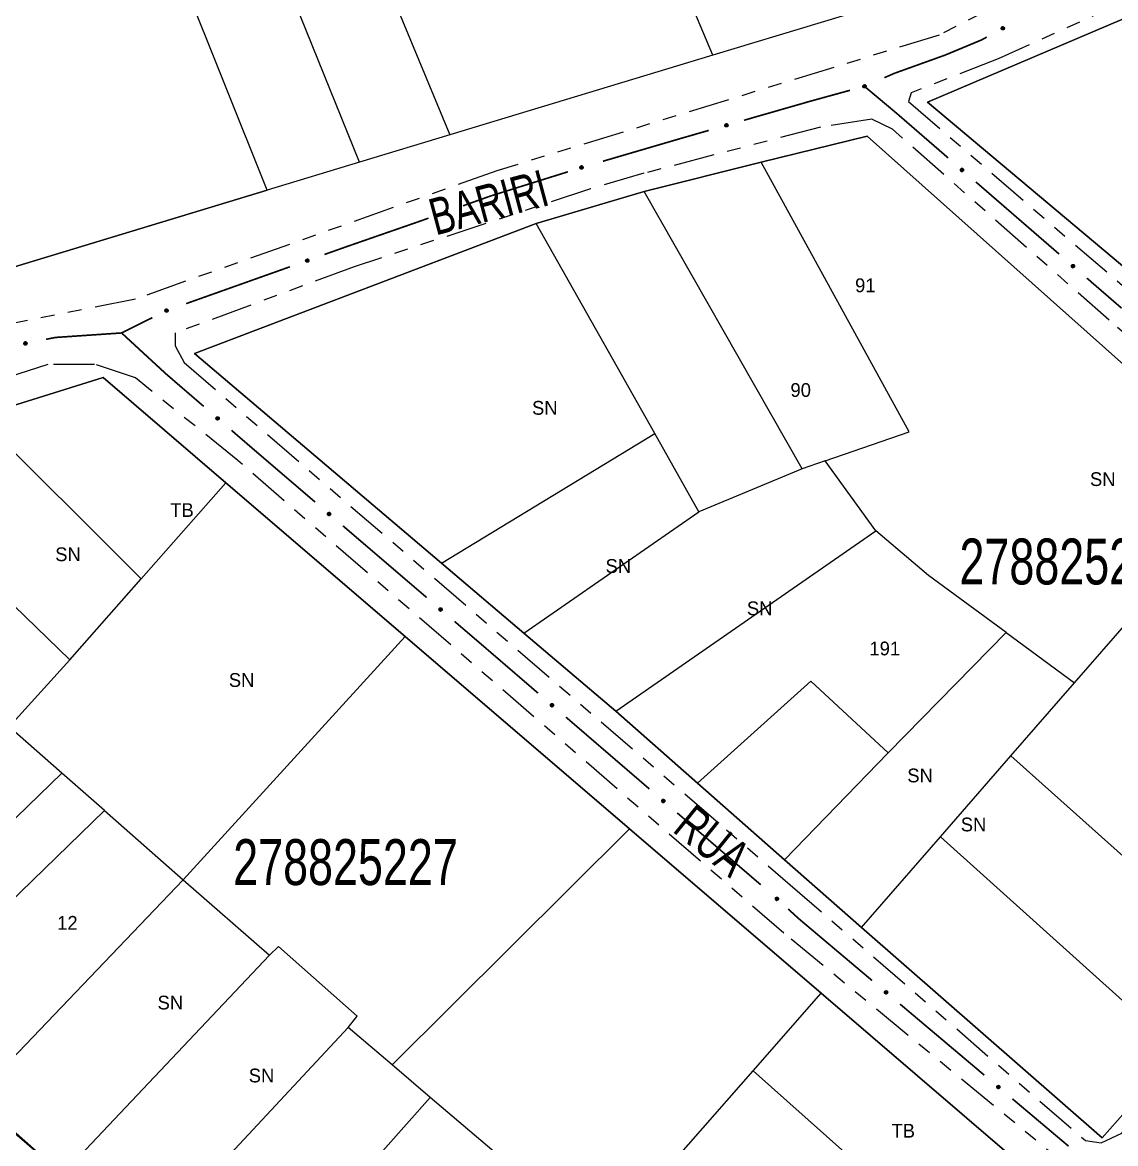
# Model space of a CAD drawing. Extents: x 204373 to 205952, y 4873300 to 4875179.
# Drawn here: x 205311.9 to 205431, y 4874300.6 to 4874422.8 of the extents above; entities that cross this region are included whole.
import ezdxf
from ezdxf.enums import TextEntityAlignment as Align

# ---------------------------------------------------------------- set-up
doc = ezdxf.new("R2010")
doc.units = 0
doc.header["$LTSCALE"] = 1.5
doc.header["$MEASUREMENT"] = 0
doc.linetypes.add('TRACO_25', pattern=[8, 3, -1, 1, -1, 1, -1])
for name, color, linetype in [('CD_MALHA_LOTES', 7, 'CONTINUOUS'), ('CD_TXT_QUADRA', 255, 'CONTINUOUS'), ('RU-QUADRA', 220, 'CONTINUOUS'), ('SV-EIXO-RUA-N-PAV', 6, 'CONTINUOUS'), ('SV-RUA-NAO-PAV', 7, 'CONTINUOUS'), ('SV-TXT-RUA-N-PAV', 7, 'CONTINUOUS'), ('Th_NmrPort', 1, 'CONTINUOUS')]:
    doc.layers.add(name, color=color, linetype=linetype)
doc.styles.add('ARIAL', font='ARIAL.SHX')

msp = doc.modelspace()

# ---------------------------------------------------------------- linework, layer by layer
at = {"layer": 'CD_MALHA_LOTES', "linetype": 'Continuous', "flags": 128}
for points in [[(205348.599362, 4874407.537553), (205330.583022, 4874452.110132)], [(205341.190703, 4874452.10996), (205358.446072, 4874410.520796)], [(205387.079887, 4874419.19594), (205373.205038, 4874452.109441)], [(205444.624672, 4874385.42339), (205410.492378, 4874414.060532), (205443.359067, 4874428.084136), (205448.867046, 4874435.40395), (205455.6085, 4874452.108106)], [(205338.516006, 4874404.482614), (205320.078497, 4874450.581001)], [(205410.67926, 4874426.345807), (205387.079887, 4874419.19594)], [(205387.079887, 4874419.19594), (205358.446072, 4874410.520796)], [(205358.446072, 4874410.520796), (205348.599362, 4874407.537553)], [(205392.368156, 4874407.550919), (205403.889961, 4874410.376857)], [(205403.889961, 4874410.376857), (205445.83911, 4874373.019857)], [(205348.599362, 4874407.537553), (205338.516006, 4874404.482614)], [(205379.598777, 4874404.326089), (205392.368156, 4874407.550919)], [(205408.477914, 4874378.171979), (205392.368156, 4874407.550919)], [(205301.634232, 4874393.308598), (205338.516006, 4874404.482614)], [(205367.856113, 4874400.851189), (205379.598777, 4874404.326089)], [(205396.808441, 4874374.136875), (205379.598777, 4874404.326089)], [(205330.601037, 4874386.701157), (205367.856113, 4874400.851189)], [(205380.766451, 4874377.961751), (205367.856113, 4874400.851189)], [(205357.52083, 4874363.84424), (205330.601037, 4874386.701157)], [(205307.035437, 4874379.838561), (205320.658679, 4874384.068102), (205334.031047, 4874372.605265)], [(205324.813294, 4874362.145876), (205307.035437, 4874379.838561)], [(205357.52083, 4874363.84424), (205380.766451, 4874377.961751)], [(205385.569054, 4874369.446957), (205380.766451, 4874377.961751)], [(205399.343955, 4874375.013613), (205408.477914, 4874378.171979)], [(205317.03444, 4874353.306268), (205293.870913, 4874375.751435)], [(205399.343955, 4874375.013613), (205396.808441, 4874374.136875)], [(205404.850456, 4874367.370927), (205399.343955, 4874375.013613)], [(205396.808441, 4874374.136875), (205385.569054, 4874369.446957)], [(205324.813294, 4874362.145876), (205334.031047, 4874372.605265)], [(205334.031047, 4874372.605265), (205353.550916, 4874355.872771)], [(205426.49248, 4874350.797178), (205445.83911, 4874373.019857)], [(205366.485122, 4874356.232887), (205385.569054, 4874369.446957)], [(205376.5113, 4874347.719913), (205404.850456, 4874367.370927)], [(205410.586102, 4874362.520149), (205404.850456, 4874367.370927)], [(205366.485122, 4874356.232887), (205357.52083, 4874363.84424)], [(205317.03444, 4874353.306268), (205324.813294, 4874362.145876)], [(205419.034866, 4874356.293426), (205410.586102, 4874362.520149)], [(205329.386069, 4874329.367967), (205353.550916, 4874355.872771)], [(205353.550916, 4874355.872771), (205378.01354, 4874334.903331)], [(205376.5113, 4874347.719913), (205366.485122, 4874356.232887)], [(205406.184534, 4874343.189335), (205419.034866, 4874356.293426)], [(205419.034866, 4874356.293426), (205426.49248, 4874350.797178)], [(205310.404734, 4874346.013592), (205317.03444, 4874353.306268)], [(205385.402898, 4874339.893672), (205397.752904, 4874350.989842)], [(205397.752904, 4874350.989842), (205406.184534, 4874343.189335)], [(205419.575764, 4874342.852231), (205426.49248, 4874350.797178)], [(205385.402898, 4874339.893672), (205376.5113, 4874347.719913)], [(205316.144262, 4874340.98033), (205310.404734, 4874346.013592)], [(205394.910849, 4874331.51864), (205406.184534, 4874343.189335)], [(205411.895302, 4874334.029999), (205419.575764, 4874342.852231)], [(205432.850712, 4874330.999864), (205419.575764, 4874342.852231)], [(205292.601606, 4874318.134466), (205316.144262, 4874340.98033)], [(205320.8083, 4874336.890216), (205316.144262, 4874340.98033)], [(205394.910849, 4874331.51864), (205385.402898, 4874339.893672)], [(205297.246689, 4874314.034788), (205320.8083, 4874336.890216)], [(205320.8083, 4874336.890216), (205329.386069, 4874329.367967)], [(205352.140658, 4874309.188694), (205378.01354, 4874334.903331)], [(205378.01354, 4874334.903331), (205398.898314, 4874317.000835)], [(205403.286286, 4874324.141177), (205411.895302, 4874334.029999)], [(205437.84557, 4874310.688246), (205411.895302, 4874334.029999)], [(205403.286286, 4874324.141177), (205394.910849, 4874331.51864)], [(205329.386069, 4874329.367967), (205338.779874, 4874321.130098)], [(205429.518863, 4874301.238067), (205403.286286, 4874324.141177)], [(205339.752231, 4874322.102454), (205338.779874, 4874321.130098)], [(205348.32665, 4874314.500392), (205339.752231, 4874322.102454)], [(205338.779874, 4874321.130098), (205316.221622, 4874297.287807)], [(205391.483737, 4874308.551869), (205398.898314, 4874317.000835)], [(205398.898314, 4874317.000835), (205425.275432, 4874294.390285), (205417.467213, 4874285.393532)], [(205347.354293, 4874313.262847), (205348.32665, 4874314.500392)], [(205325.137606, 4874289.418698), (205347.354293, 4874313.262847)], [(205352.140658, 4874309.188694), (205347.354293, 4874313.262847)], [(205437.84557, 4874310.688246), (205429.518863, 4874301.238067)], [(205356.302621, 4874305.64603), (205352.140658, 4874309.188694)], [(205383.113602, 4874299.017059), (205391.483737, 4874308.551869)], [(205417.467213, 4874285.393532), (205391.483737, 4874308.551869)], [(205316.221622, 4874297.287807), (205306.732393, 4874305.662854)], [(205334.530069, 4874281.129057), (205356.302621, 4874305.64603)], [(205364.939589, 4874298.294243), (205356.302621, 4874305.64603)]]:
    msp.add_lwpolyline(points, dxfattribs=at)
at = {"layer": 'CD_MALHA_LOTES', "linetype": 'Continuous'}
msp.add_lwpolyline([(205329.386069, 4874329.367967), (205306.732393, 4874305.662854)], dxfattribs=at)
at = {"layer": 'RU-QUADRA', "linetype": 'Continuous', "flags": 128}
for points in [[(205416.603798, 4874452.108738), (205416.976804, 4874451.103259), (205415.037977, 4874450.571767), (205422.624669, 4874429.964889), (205410.67926, 4874426.345807), (205387.079887, 4874419.19594), (205358.446072, 4874410.520796), (205348.599362, 4874407.537553), (205338.516006, 4874404.482614), (205301.634232, 4874393.308598), (205276.817517, 4874452.111004), (205260.171095, 4874491.554165), (205298.983659, 4874503.323375), (205317.594258, 4874508.982489), (205345.635424, 4874517.509251), (205372.932322, 4874525.809696), (205386.700475, 4874529.996318), (205393.145837, 4874513.417778), (205399.393816, 4874498.06299), (205405.138462, 4874481.898664), (205411.802473, 4874465.051233)], [(205403.889961, 4874410.376857), (205392.368156, 4874407.550919), (205379.598777, 4874404.326089), (205367.856113, 4874400.851189), (205330.601037, 4874386.701157), (205357.52083, 4874363.84424), (205366.485122, 4874356.232887), (205376.5113, 4874347.719913), (205385.402898, 4874339.893672), (205394.910849, 4874331.51864), (205403.286286, 4874324.141177), (205429.518863, 4874301.238067), (205437.84557, 4874310.688246), (205445.517352, 4874319.690618), (205472.212971, 4874351.016313), (205459.213855, 4874361.968072), (205445.83911, 4874373.019857)]]:
    msp.add_lwpolyline(points, close=True, dxfattribs=at)
for points in [[(205443.359067, 4874428.084136), (205410.492378, 4874414.060532), (205444.624672, 4874385.42339)], [(205306.603703, 4874305.528191), (205316.221622, 4874297.287807), (205325.137606, 4874289.418698), (205334.530069, 4874281.129057), (205343.171251, 4874273.502484), (205352.266904, 4874265.448081), (205361.691634, 4874257.156682), (205379.39787, 4874241.529433), (205393.921197, 4874258.26344), (205401.993611, 4874267.564603), (205409.547953, 4874276.268835), (205417.467213, 4874285.393532), (205425.275432, 4874294.390285), (205398.898314, 4874317.000835), (205378.01354, 4874334.903331), (205353.550916, 4874355.872771), (205334.031047, 4874372.605265), (205320.658679, 4874384.068102), (205307.035437, 4874379.838561)]]:
    msp.add_lwpolyline(points, dxfattribs=at)
at = {"layer": 'SV-EIXO-RUA-N-PAV'}
for points in [[(205418.860566, 4874422.092174), (205418.847432, 4874422.045062), (205418.82651, 4874422.007258), (205418.799985, 4874421.980749), (205418.770437, 4874421.963436), (205418.738214, 4874421.949129), (205418.702543, 4874421.941872), (205418.661169, 4874421.942587), (205418.613817, 4874421.955431), (205418.576498, 4874421.979408), (205418.549118, 4874422.004023), (205418.529291, 4874422.033794), (205418.515917, 4874422.06533), (205418.509604, 4874422.102632), (205418.510738, 4874422.144554), (205418.524805, 4874422.191856), (205418.545571, 4874422.228778), (205418.5719, 4874422.253744), (205418.601956, 4874422.273487), (205418.635029, 4874422.2877), (205418.670085, 4874422.294621), (205418.712292, 4874422.293404), (205418.758795, 4874422.278901), (205418.795856, 4874422.25861), (205418.821186, 4874422.232638), (205418.839957, 4874422.20261), (205418.8547, 4874422.170465), (205418.863488, 4874422.134912), (205418.860566, 4874422.092174)], [(205403.773967, 4874415.732994), (205403.750406, 4874415.690135), (205403.721392, 4874415.658118), (205403.689506, 4874415.63838), (205403.656782, 4874415.628284), (205403.62214, 4874415.621726), (205403.585756, 4874415.62282), (205403.545642, 4874415.63298), (205403.502482, 4874415.656313), (205403.471637, 4874415.688191), (205403.450613, 4874415.718416), (205403.438121, 4874415.751933), (205403.432315, 4874415.785692), (205403.434701, 4874415.823449), (205403.445393, 4874415.864), (205403.469907, 4874415.90683), (205403.498567, 4874415.938024), (205403.529909, 4874415.956307), (205403.563684, 4874415.968652), (205403.59913, 4874415.974923), (205403.63484, 4874415.973643), (205403.67565, 4874415.962804), (205403.717603, 4874415.938049), (205403.749041, 4874415.909819), (205403.767759, 4874415.878742), (205403.779164, 4874415.845217), (205403.786164, 4874415.810551), (205403.786587, 4874415.773931), (205403.773967, 4874415.732994)], [(205388.732302, 4874411.484133), (205388.709225, 4874411.441011), (205388.680574, 4874411.408669), (205388.648914, 4874411.388572), (205388.616306, 4874411.378107), (205388.58174, 4874411.371159), (205388.545345, 4874411.371843), (205388.505119, 4874411.381549), (205388.461699, 4874411.404395), (205388.430497, 4874411.435923), (205388.409133, 4874411.465908), (205388.396264, 4874411.499282), (205388.390077, 4874411.532974), (205388.392037, 4874411.570755), (205388.402272, 4874411.611424), (205388.4263, 4874411.654528), (205388.454607, 4874411.686043), (205388.48574, 4874411.704678), (205388.519374, 4874411.717403), (205388.554748, 4874411.724074), (205388.59047, 4874411.723197), (205388.631399, 4874411.712819), (205388.673628, 4874411.688539), (205388.705383, 4874411.660665), (205388.72445, 4874411.629801), (205388.736233, 4874411.596407), (205388.743623, 4874411.561823), (205388.744459, 4874411.525209), (205388.732302, 4874411.484133)], [(205372.947579, 4874406.891696), (205372.925529, 4874406.848041), (205372.89765, 4874406.81503), (205372.866474, 4874406.79419), (205372.834122, 4874406.782957), (205372.799731, 4874406.775194), (205372.76333, 4874406.775016), (205372.722886, 4874406.783769), (205372.678938, 4874406.805581), (205372.646998, 4874406.836362), (205372.624931, 4874406.865834), (205372.611277, 4874406.898894), (205372.604294, 4874406.93243), (205372.605361, 4874406.970247), (205372.614631, 4874407.011147), (205372.637633, 4874407.054807), (205372.665186, 4874407.086983), (205372.695871, 4874407.106349), (205372.729194, 4874407.119866), (205372.7644, 4874407.127371), (205372.800133, 4874407.127339), (205372.841296, 4874407.117932), (205372.884088, 4874407.094657), (205372.916493, 4874407.067543), (205372.936284, 4874407.037138), (205372.948853, 4874407.004032), (205372.95706, 4874406.969632), (205372.958761, 4874406.933048), (205372.947579, 4874406.891696)], [(205414.200197, 4874406.86888), (205414.248925, 4874406.873069), (205414.291662, 4874406.866705), (205414.325779, 4874406.851138), (205414.35234, 4874406.829521), (205414.377022, 4874406.804345), (205414.396307, 4874406.773472), (205414.410121, 4874406.734465), (205414.414666, 4874406.685613), (205414.40527, 4874406.642262), (205414.391797, 4874406.607998), (205414.370851, 4874406.579004), (205414.345992, 4874406.555436), (205414.31326, 4874406.536464), (205414.273594, 4874406.522851), (205414.224361, 4874406.519469), (205414.182506, 4874406.525996), (205414.149902, 4874406.541919), (205414.120887, 4874406.563162), (205414.095996, 4874406.589167), (205414.07724, 4874406.619582), (205414.063606, 4874406.659544), (205414.060912, 4874406.708182), (205414.066944, 4874406.750001), (205414.082406, 4874406.78282), (205414.103963, 4874406.810915), (205414.128913, 4874406.835978), (205414.159141, 4874406.856656), (205414.200197, 4874406.86888)], [(205358.166999, 4874402.05694), (205358.14668, 4874402.012452), (205358.12012, 4874401.978372), (205358.089787, 4874401.956323), (205358.057901, 4874401.943829), (205358.023841, 4874401.93472), (205357.987475, 4874401.933113), (205357.946718, 4874401.94027), (205357.901948, 4874401.960339), (205357.868824, 4874401.989842), (205357.845616, 4874402.018424), (205357.830673, 4874402.050923), (205357.822379, 4874402.084158), (205357.821959, 4874402.121988), (205357.829615, 4874402.163221), (205357.850885, 4874402.207751), (205357.877153, 4874402.240984), (205357.907053, 4874402.26154), (205357.93982, 4874402.276356), (205357.974704, 4874402.285238), (205358.01041, 4874402.28661), (205358.051911, 4874402.278826), (205358.095584, 4874402.257251), (205358.129029, 4874402.23143), (205358.15, 4874402.201826), (205358.16386, 4874402.169239), (205358.173411, 4874402.135188), (205358.176548, 4874402.0987), (205358.166999, 4874402.05694)], [(205343.07069, 4874396.755767), (205343.050306, 4874396.711309), (205343.023697, 4874396.677267), (205342.993331, 4874396.655263), (205342.961427, 4874396.642815), (205342.927354, 4874396.633756), (205342.890986, 4874396.632202), (205342.850239, 4874396.639419), (205342.805498, 4874396.659553), (205342.772417, 4874396.689104), (205342.749251, 4874396.717721), (205342.734356, 4874396.75024), (205342.726111, 4874396.783488), (205342.725746, 4874396.821319), (205342.733462, 4874396.86254), (205342.754797, 4874396.907039), (205342.781113, 4874396.940234), (205342.811044, 4874396.960746), (205342.843832, 4874396.975514), (205342.878729, 4874396.984345), (205342.914437, 4874396.985665), (205342.955927, 4874396.977821), (205342.999568, 4874396.956181), (205343.032975, 4874396.930312), (205343.053903, 4874396.900678), (205343.067715, 4874396.86807), (205343.077216, 4874396.834005), (205343.0803, 4874396.797512), (205343.07069, 4874396.755767)], [(205426.294188, 4874396.393415), (205426.342917, 4874396.397604), (205426.385654, 4874396.39124), (205426.41977, 4874396.375673), (205426.446331, 4874396.354056), (205426.471014, 4874396.32888), (205426.490299, 4874396.298007), (205426.504112, 4874396.259), (205426.508658, 4874396.210148), (205426.499261, 4874396.166797), (205426.485789, 4874396.132533), (205426.464843, 4874396.103539), (205426.439983, 4874396.079971), (205426.407252, 4874396.060999), (205426.367586, 4874396.047386), (205426.318352, 4874396.044004), (205426.276497, 4874396.050531), (205426.243894, 4874396.066454), (205426.214878, 4874396.087697), (205426.189987, 4874396.113702), (205426.171232, 4874396.144117), (205426.157597, 4874396.184079), (205426.154903, 4874396.232717), (205426.160936, 4874396.274536), (205426.176398, 4874396.307355), (205426.197955, 4874396.33545), (205426.222905, 4874396.360513), (205426.253132, 4874396.381191), (205426.294188, 4874396.393415)], [(205327.73622, 4874391.327382), (205327.721308, 4874391.280802), (205327.698968, 4874391.243819), (205327.671456, 4874391.218335), (205327.641273, 4874391.202155), (205327.60853, 4874391.189081), (205327.57261, 4874391.183182), (205327.531293, 4874391.185465), (205327.484462, 4874391.200096), (205327.44808, 4874391.225472), (205327.421653, 4874391.251107), (205327.402969, 4874391.281608), (205327.390801, 4874391.313629), (205327.385907, 4874391.351144), (205327.38863, 4874391.392993), (205327.404481, 4874391.439727), (205327.426632, 4874391.475835), (205327.45389, 4874391.499785), (205327.484673, 4874391.518373), (205327.518261, 4874391.531321), (205327.553554, 4874391.536908), (205327.595684, 4874391.534091), (205327.641604, 4874391.517835), (205327.677869, 4874391.496153), (205327.702196, 4874391.469239), (205327.719814, 4874391.43852), (205327.733328, 4874391.405839), (205327.740761, 4874391.369978), (205327.73622, 4874391.327382)], [(205312.351287, 4874387.712959), (205312.326728, 4874387.670664), (205312.296972, 4874387.639335), (205312.264633, 4874387.620348), (205312.231682, 4874387.611022), (205312.196896, 4874387.605277), (205312.160547, 4874387.607223), (205312.120682, 4874387.618319), (205312.078081, 4874387.642657), (205312.047991, 4874387.675248), (205312.02768, 4874387.705956), (205312.015976, 4874387.739757), (205312.010962, 4874387.773643), (205312.014231, 4874387.811333), (205312.025871, 4874387.851623), (205312.05138, 4874387.893868), (205312.080763, 4874387.924382), (205312.112524, 4874387.941925), (205312.146579, 4874387.953476), (205312.182163, 4874387.958915), (205312.217833, 4874387.9568), (205312.258377, 4874387.945008), (205312.299739, 4874387.919277), (205312.330508, 4874387.890319), (205312.348493, 4874387.858813), (205312.35911, 4874387.825029), (205312.365296, 4874387.79021), (205312.364861, 4874387.753589), (205312.351287, 4874387.712959)], [(205333.092583, 4874379.805253), (205333.141301, 4874379.809567), (205333.184054, 4874379.803313), (205333.21821, 4874379.787833), (205333.244826, 4874379.766284), (205333.269573, 4874379.741171), (205333.288937, 4874379.710347), (205333.302851, 4874379.671376), (205333.307521, 4874379.622536), (205333.298235, 4874379.579161), (205333.284851, 4874379.544862), (205333.263979, 4874379.515815), (205333.23918, 4874379.492183), (205333.206497, 4874379.473128), (205333.166866, 4874379.459413), (205333.117641, 4874379.455906), (205333.07577, 4874379.462325), (205333.043125, 4874379.478165), (205333.014055, 4874379.499333), (205332.989098, 4874379.525274), (205332.970265, 4874379.555641), (205332.956528, 4874379.595569), (205332.95371, 4874379.644199), (205332.959635, 4874379.686034), (205332.975013, 4874379.718892), (205332.996498, 4874379.747042), (205333.021384, 4874379.772169), (205333.051558, 4874379.792924), (205333.092583, 4874379.805253)], [(205345.235902, 4874369.387597), (205345.284605, 4874369.392071), (205345.327378, 4874369.385958), (205345.361585, 4874369.370591), (205345.388272, 4874369.34913), (205345.413102, 4874369.324099), (205345.432567, 4874369.293339), (205345.44661, 4874369.254414), (205345.451441, 4874369.20559), (205345.442299, 4874369.162184), (205345.429028, 4874369.127842), (205345.408251, 4874369.098725), (205345.383531, 4874369.075012), (205345.350911, 4874369.055849), (205345.311325, 4874369.042004), (205345.262113, 4874369.038334), (205345.22022, 4874369.044615), (205345.187523, 4874369.060347), (205345.158384, 4874369.081419), (205345.133341, 4874369.107278), (205345.114408, 4874369.137582), (205345.100539, 4874369.177464), (205345.097561, 4874369.226085), (205345.103348, 4874369.267939), (205345.118617, 4874369.300848), (205345.140009, 4874369.329069), (205345.164812, 4874369.354278), (205345.194918, 4874369.375132), (205345.235902, 4874369.387597)], [(205357.391066, 4874358.983176), (205357.439769, 4874358.987651), (205357.482543, 4874358.981537), (205357.51675, 4874358.96617), (205357.543437, 4874358.944709), (205357.568267, 4874358.919678), (205357.587732, 4874358.888918), (205357.601774, 4874358.849993), (205357.606606, 4874358.801169), (205357.597464, 4874358.757763), (205357.584192, 4874358.723421), (205357.563416, 4874358.694304), (205357.538695, 4874358.670591), (205357.506076, 4874358.651428), (205357.46649, 4874358.637583), (205357.417277, 4874358.633913), (205357.375385, 4874358.640194), (205357.342688, 4874358.655926), (205357.313549, 4874358.676999), (205357.288506, 4874358.702857), (205357.269572, 4874358.733161), (205357.255704, 4874358.773043), (205357.252725, 4874358.821664), (205357.258513, 4874358.863518), (205357.273782, 4874358.896427), (205357.295174, 4874358.924648), (205357.319977, 4874358.949857), (205357.350082, 4874358.970711), (205357.391066, 4874358.983176)], [(205369.529333, 4874348.558622), (205369.578048, 4874348.562968), (205369.620805, 4874348.556742), (205369.654972, 4874348.541285), (205369.681603, 4874348.519754), (205369.706366, 4874348.494658), (205369.72575, 4874348.463847), (205369.73969, 4874348.424885), (205369.744393, 4874348.376048), (205369.735137, 4874348.332667), (205369.721775, 4874348.298359), (205369.700922, 4874348.269298), (205369.676139, 4874348.24565), (205369.643469, 4874348.226573), (205369.603847, 4874348.212832), (205369.554625, 4874348.209291), (205369.512749, 4874348.215682), (205369.480094, 4874348.231501), (205369.45101, 4874348.25265), (205369.426036, 4874348.278574), (205369.407182, 4874348.308928), (205369.393419, 4874348.348846), (205369.390568, 4874348.397475), (205369.396465, 4874348.439314), (205369.411821, 4874348.472182), (205369.433287, 4874348.500347), (205369.458157, 4874348.52549), (205369.488317, 4874348.546265), (205369.529333, 4874348.558622)], [(205381.657065, 4874338.122238), (205381.70578, 4874338.126584), (205381.748537, 4874338.120358), (205381.782704, 4874338.104901), (205381.809335, 4874338.08337), (205381.834098, 4874338.058273), (205381.853482, 4874338.027463), (205381.867422, 4874337.988501), (205381.872125, 4874337.939664), (205381.862869, 4874337.896283), (205381.849507, 4874337.861975), (205381.828654, 4874337.832913), (205381.803871, 4874337.809265), (205381.771201, 4874337.790188), (205381.731579, 4874337.776447), (205381.682357, 4874337.772907), (205381.640481, 4874337.779298), (205381.607826, 4874337.795116), (205381.578742, 4874337.816265), (205381.553768, 4874337.84219), (205381.534914, 4874337.872544), (205381.521151, 4874337.912462), (205381.5183, 4874337.961091), (205381.524197, 4874338.002929), (205381.539553, 4874338.035798), (205381.561019, 4874338.063962), (205381.585889, 4874338.089106), (205381.616049, 4874338.109881), (205381.657065, 4874338.122238)], [(205394.048859, 4874327.464313), (205394.097683, 4874327.467177), (205394.140231, 4874327.459654), (205394.173912, 4874327.443166), (205394.199876, 4874327.420835), (205394.223865, 4874327.394997), (205394.242304, 4874327.363612), (205394.255053, 4874327.324244), (205394.258269, 4874327.275286), (205394.247698, 4874327.232207), (205394.2333, 4874327.198321), (205394.211573, 4874327.169907), (205394.186083, 4874327.147023), (205394.152848, 4874327.128948), (205394.112827, 4874327.116418), (205394.06352, 4874327.114375), (205394.021858, 4874327.122036), (205393.989698, 4874327.13884), (205393.961271, 4874327.160863), (205393.937096, 4874327.187535), (205393.919174, 4874327.218448), (205393.90663, 4874327.258766), (205393.905259, 4874327.307459), (205393.912425, 4874327.349099), (205393.928773, 4874327.381486), (205393.951086, 4874327.408985), (205393.976708, 4874327.433361), (205394.007486, 4874327.453209), (205394.048859, 4874327.464313)], [(205405.926926, 4874317.271188), (205405.975595, 4874317.276029), (205406.018413, 4874317.270238), (205406.052735, 4874317.255129), (205406.079583, 4874317.233869), (205406.1046, 4874317.209026), (205406.124296, 4874317.178414), (205406.138631, 4874317.139596), (205406.143831, 4874317.090809), (205406.135015, 4874317.047336), (205406.122003, 4874317.012894), (205406.101446, 4874316.983622), (205406.076905, 4874316.959724), (205406.044431, 4874316.940316), (205406.00495, 4874316.926173), (205405.955767, 4874316.922132), (205405.913828, 4874316.928097), (205405.881014, 4874316.943583), (205405.851717, 4874316.964435), (205405.82648, 4874316.990105), (205405.807319, 4874317.020265), (205405.79315, 4874317.060042), (205405.789806, 4874317.108639), (205405.795278, 4874317.150535), (205405.810299, 4874317.183558), (205405.831477, 4874317.21194), (205405.85609, 4874317.237335), (205405.886038, 4874317.258415), (205405.926926, 4874317.271188)], [(205418.16009, 4874306.958589), (205418.208759, 4874306.96343), (205418.251576, 4874306.957639), (205418.285899, 4874306.94253), (205418.312747, 4874306.92127), (205418.337764, 4874306.896427), (205418.35746, 4874306.865815), (205418.371795, 4874306.826996), (205418.376995, 4874306.77821), (205418.368179, 4874306.734737), (205418.355167, 4874306.700295), (205418.33461, 4874306.671023), (205418.310069, 4874306.647125), (205418.277595, 4874306.627717), (205418.238114, 4874306.613574), (205418.188931, 4874306.609533), (205418.146992, 4874306.615498), (205418.114178, 4874306.630984), (205418.084881, 4874306.651836), (205418.059644, 4874306.677506), (205418.040483, 4874306.707666), (205418.026314, 4874306.747443), (205418.02297, 4874306.79604), (205418.028442, 4874306.837936), (205418.043463, 4874306.870959), (205418.064641, 4874306.89934), (205418.089254, 4874306.924735), (205418.119202, 4874306.945816), (205418.16009, 4874306.958589)]]:
    msp.add_lwpolyline(points, close=True, dxfattribs=at)
for points in [[(205418.758795, 4874422.278901), (205418.509604, 4874422.102632)], [(205418.712292, 4874422.293404), (205418.510738, 4874422.144554)], [(205418.732905, 4874422.282971), (205418.512599, 4874422.1255)], [(205418.795856, 4874422.25861), (205418.515917, 4874422.06533)], [(205418.774941, 4874422.268596), (205418.51641, 4874422.087167)], [(205418.687493, 4874422.289287), (205418.52436, 4874422.172327)], [(205418.670085, 4874422.294621), (205418.524805, 4874422.191856)], [(205418.805106, 4874422.244637), (205418.525013, 4874422.051448)], [(205418.821186, 4874422.232638), (205418.529291, 4874422.033794)], [(205418.828084, 4874422.216759), (205418.539497, 4874422.022044)], [(205418.649051, 4874422.288524), (205418.540586, 4874422.213819)], [(205418.635029, 4874422.2877), (205418.545571, 4874422.228778)], [(205418.839957, 4874422.20261), (205418.549118, 4874422.004023)], [(205418.844528, 4874422.183762), (205418.568029, 4874421.992532)], [(205418.8547, 4874422.170465), (205418.576498, 4874421.979408)], [(205418.854874, 4874422.150547), (205418.599393, 4874421.969227)], [(205418.863488, 4874422.134912), (205418.613817, 4874421.955431)], [(205418.860428, 4874422.114719), (205418.639686, 4874421.952348)], [(205418.860566, 4874422.092174), (205418.661169, 4874421.942587)], [(205418.852369, 4874422.066803), (205418.688147, 4874421.946141)], [(205418.847432, 4874422.045062), (205418.702543, 4874421.941872)], [(205418.835598, 4874422.02346), (205418.727678, 4874421.950605)], [(205418.82651, 4874422.007258), (205418.738214, 4874421.949129)], [(205403.749041, 4874415.909819), (205403.432315, 4874415.785692)], [(205403.717603, 4874415.938049), (205403.434701, 4874415.823449)], [(205403.730964, 4874415.924324), (205403.437789, 4874415.806837)], [(205403.75485, 4874415.894101), (205403.437995, 4874415.770097)], [(205403.767759, 4874415.878742), (205403.438121, 4874415.751933)], [(205403.69333, 4874415.947932), (205403.442847, 4874415.845026)], [(205403.770842, 4874415.861706), (205403.445369, 4874415.73816)], [(205403.67565, 4874415.962804), (205403.445393, 4874415.864)], [(205403.779164, 4874415.845217), (205403.450613, 4874415.718416)], [(205403.650567, 4874415.964468), (205403.465007, 4874415.887922)], [(205403.779303, 4874415.825823), (205403.466395, 4874415.702904)], [(205403.63484, 4874415.973643), (205403.469907, 4874415.90683)], [(205403.786164, 4874415.810551), (205403.471637, 4874415.688191)], [(205403.61297, 4874415.972518), (205403.490293, 4874415.924602)], [(205403.781777, 4874415.791122), (205403.491596, 4874415.673044)], [(205403.59913, 4874415.974923), (205403.498567, 4874415.938024)], [(205403.786587, 4874415.773931), (205403.502482, 4874415.656313)], [(205403.778989, 4874415.754973), (205403.526961, 4874415.647396)], [(205403.773967, 4874415.732994), (205403.545642, 4874415.63298)], [(205403.760184, 4874415.71017), (205403.572717, 4874415.630269)], [(205403.750406, 4874415.690135), (205403.585756, 4874415.62282)], [(205403.733945, 4874415.671813), (205403.612221, 4874415.625573)], [(205403.721392, 4874415.658118), (205403.62214, 4874415.621726)], [(205388.705383, 4874411.660665), (205388.390077, 4874411.532974)], [(205388.673628, 4874411.688539), (205388.392037, 4874411.570755)], [(205388.687143, 4874411.674965), (205388.395313, 4874411.554179)], [(205388.649246, 4874411.698148), (205388.399939, 4874411.592422)], [(205388.631399, 4874411.712819), (205388.402272, 4874411.611424)], [(205388.606299, 4874411.7142), (205388.421614, 4874411.635565)], [(205388.59047, 4874411.723197), (205388.4263, 4874411.654528)], [(205388.568613, 4874411.721826), (205388.446485, 4874411.672528)], [(205388.554748, 4874411.724074), (205388.454607, 4874411.686043)], [(205388.711369, 4874411.645014), (205388.395932, 4874411.517443)], [(205388.72445, 4874411.629801), (205388.396264, 4874411.499282)], [(205388.727725, 4874411.612801), (205388.403667, 4874411.485592)], [(205388.736233, 4874411.596407), (205388.409133, 4874411.465908)], [(205388.73659, 4874411.577016), (205388.425089, 4874411.450576)], [(205388.743623, 4874411.561823), (205388.430497, 4874411.435923)], [(205388.739456, 4874411.542345), (205388.450625, 4874411.421001)], [(205388.744459, 4874411.525209), (205388.461699, 4874411.404395)], [(205388.737076, 4874411.506167), (205388.486277, 4874411.395754)], [(205388.732302, 4874411.484133), (205388.505119, 4874411.381549)], [(205388.718778, 4874411.461155), (205388.532223, 4874411.379144)], [(205388.709225, 4874411.441011), (205388.545345, 4874411.371843)], [(205388.692972, 4874411.422504), (205388.571778, 4874411.374895)], [(205388.680574, 4874411.408669), (205388.58174, 4874411.371159)], [(205372.916493, 4874407.067543), (205372.604294, 4874406.93243)], [(205372.884088, 4874407.094657), (205372.605361, 4874406.970247)], [(205372.89792, 4874407.081407), (205372.609027, 4874406.953753)], [(205372.922847, 4874407.052037), (205372.610516, 4874406.917043)], [(205372.936284, 4874407.037138), (205372.611277, 4874406.898894)], [(205372.859485, 4874407.103687), (205372.612748, 4874406.992095)], [(205372.841296, 4874407.117932), (205372.614631, 4874407.011147)], [(205372.939961, 4874407.02022), (205372.619001, 4874406.885383)], [(205372.948853, 4874407.004032), (205372.624931, 4874406.865834)], [(205372.81617, 4874407.118719), (205372.633396, 4874407.035739)], [(205372.800133, 4874407.127339), (205372.637633, 4874407.054807)], [(205372.94967, 4874406.984654), (205372.641245, 4874406.850883)], [(205372.95706, 4874406.969632), (205372.646998, 4874406.836362)], [(205372.778315, 4874407.125452), (205372.657386, 4874407.07328)], [(205372.7644, 4874407.127371), (205372.665186, 4874407.086983)], [(205372.953354, 4874406.950061), (205372.667474, 4874406.821921)], [(205372.958761, 4874406.933048), (205372.678938, 4874406.805581)], [(205372.95183, 4874406.913837), (205372.703713, 4874406.797523)], [(205372.947579, 4874406.891696), (205372.722886, 4874406.783769)], [(205372.934602, 4874406.868405), (205372.750039, 4874406.782005)], [(205372.925529, 4874406.848041), (205372.76333, 4874406.775016)], [(205372.909718, 4874406.829154), (205372.789683, 4874406.778692)], [(205372.89765, 4874406.81503), (205372.799731, 4874406.775194)], [(205414.082406, 4874406.78282), (205414.370851, 4874406.579004)], [(205414.094866, 4874406.79484), (205414.378284, 4874406.592677)], [(205414.103963, 4874406.810915), (205414.391797, 4874406.607998)], [(205414.120018, 4874406.821795), (205414.395941, 4874406.629735)], [(205414.128913, 4874406.835978), (205414.40527, 4874406.642262)], [(205414.14751, 4874406.843113), (205414.406792, 4874406.667272)], [(205414.159141, 4874406.856656), (205414.414666, 4874406.685613)], [(205414.179127, 4874406.860858), (205414.408498, 4874406.710924)], [(205414.200197, 4874406.86888), (205414.410121, 4874406.734465)], [(205414.226832, 4874406.870083), (205414.397348, 4874406.758492)], [(205414.248925, 4874406.873069), (205414.396307, 4874406.773472)], [(205414.273303, 4874406.869547), (205414.379327, 4874406.793959)], [(205414.291662, 4874406.866705), (205414.377022, 4874406.804345)], [(205414.060912, 4874406.708182), (205414.31326, 4874406.536464)], [(205414.063606, 4874406.659544), (205414.273594, 4874406.522851)], [(205414.064913, 4874406.726913), (205414.325364, 4874406.548253)], [(205414.066163, 4874406.682505), (205414.290791, 4874406.531264)], [(205414.066944, 4874406.750001), (205414.345992, 4874406.555436)], [(205414.076143, 4874406.637756), (205414.242809, 4874406.525888)], [(205414.076795, 4874406.763557), (205414.355812, 4874406.568816)], [(205414.07724, 4874406.619582), (205414.224361, 4874406.519469)], [(205414.090314, 4874406.602013), (205414.198263, 4874406.526563)], [(205414.095996, 4874406.589167), (205414.182506, 4874406.525996)], [(205358.095584, 4874402.257251), (205357.821959, 4874402.121988)], [(205358.129029, 4874402.23143), (205357.822379, 4874402.084158)], [(205358.109926, 4874402.244554), (205357.826271, 4874402.105651)], [(205358.070646, 4874402.265307), (205357.828483, 4874402.14411)], [(205358.135988, 4874402.216186), (205357.8292, 4874402.069027)], [(205358.051911, 4874402.278826), (205357.829615, 4874402.163221)], [(205358.15, 4874402.201826), (205357.830673, 4874402.050923)], [(205358.154338, 4874402.185066), (205357.838923, 4874402.037725)], [(205358.16386, 4874402.169239), (205357.845616, 4874402.018424)], [(205358.026774, 4874402.278626), (205357.847401, 4874402.188531)], [(205358.01041, 4874402.28661), (205357.850885, 4874402.207751)], [(205358.165437, 4874402.149909), (205357.862505, 4874402.004126)], [(205358.173411, 4874402.135188), (205357.868824, 4874401.989842)], [(205357.988683, 4874402.283867), (205357.869897, 4874402.226985)], [(205357.974704, 4874402.285238), (205357.877153, 4874402.240984)], [(205358.170477, 4874402.115487), (205357.889851, 4874401.976216)], [(205358.176548, 4874402.0987), (205357.901948, 4874401.960339)], [(205358.170377, 4874402.079231), (205357.92702, 4874401.953261)], [(205358.166999, 4874402.05694), (205357.946718, 4874401.94027)], [(205358.154947, 4874402.033157), (205357.97392, 4874401.939574)], [(205358.14668, 4874402.012452), (205357.987475, 4874401.933113)], [(205358.131624, 4874401.992959), (205358.013664, 4874401.937821)], [(205358.12012, 4874401.978372), (205358.023841, 4874401.93472)], [(205342.999568, 4874396.956181), (205342.725746, 4874396.821319)], [(205343.032975, 4874396.930312), (205342.726111, 4874396.783488)], [(205343.013891, 4874396.943464), (205342.730034, 4874396.804975)], [(205342.974641, 4874396.964274), (205342.732301, 4874396.843431)], [(205343.039911, 4874396.915058), (205342.732909, 4874396.768347)], [(205342.955927, 4874396.977821), (205342.733462, 4874396.86254)], [(205343.053903, 4874396.900678), (205342.734356, 4874396.75024)], [(205343.058216, 4874396.883911), (205342.742586, 4874396.737031)], [(205343.067715, 4874396.86807), (205342.749251, 4874396.717721)], [(205342.930789, 4874396.977657), (205342.751284, 4874396.887824)], [(205342.914437, 4874396.985665), (205342.754797, 4874396.907039)], [(205343.069263, 4874396.848738), (205342.766119, 4874396.703397)], [(205343.077216, 4874396.834005), (205342.772417, 4874396.689104)], [(205342.892706, 4874396.982953), (205342.773837, 4874396.926245)], [(205342.878729, 4874396.984345), (205342.781113, 4874396.940234)], [(205343.074254, 4874396.814309), (205342.793424, 4874396.675448)], [(205343.0803, 4874396.797512), (205342.805498, 4874396.659553)], [(205343.074101, 4874396.778053), (205342.83056, 4874396.652438)], [(205343.07069, 4874396.755767), (205342.850239, 4874396.639419)], [(205343.058603, 4874396.732001), (205342.87744, 4874396.638683)], [(205343.050306, 4874396.711309), (205342.890986, 4874396.632202)], [(205343.035221, 4874396.691838), (205342.917181, 4874396.636872)], [(205343.023697, 4874396.677267), (205342.927354, 4874396.633756)], [(205426.154903, 4874396.232717), (205426.407252, 4874396.060999)], [(205426.157597, 4874396.184079), (205426.367586, 4874396.047386)], [(205426.158904, 4874396.251448), (205426.419356, 4874396.072788)], [(205426.160154, 4874396.20704), (205426.384783, 4874396.055799)], [(205426.160936, 4874396.274536), (205426.439983, 4874396.079971)], [(205426.170135, 4874396.162291), (205426.336801, 4874396.050423)], [(205426.170787, 4874396.288092), (205426.449803, 4874396.093351)], [(205426.171232, 4874396.144117), (205426.318352, 4874396.044004)], [(205426.176398, 4874396.307355), (205426.464843, 4874396.103539)], [(205426.184306, 4874396.126548), (205426.292255, 4874396.051098)], [(205426.188857, 4874396.319375), (205426.472276, 4874396.117212)], [(205426.189987, 4874396.113702), (205426.276497, 4874396.050531)], [(205426.197955, 4874396.33545), (205426.485789, 4874396.132533)], [(205426.21401, 4874396.34633), (205426.489933, 4874396.15427)], [(205426.222905, 4874396.360513), (205426.499261, 4874396.166797)], [(205426.241501, 4874396.367648), (205426.500783, 4874396.191807)], [(205426.253132, 4874396.381191), (205426.508658, 4874396.210148)], [(205426.273118, 4874396.385393), (205426.50249, 4874396.23546)], [(205426.294188, 4874396.393415), (205426.504112, 4874396.259)], [(205426.320824, 4874396.394618), (205426.49134, 4874396.283027)], [(205426.342917, 4874396.397604), (205426.490299, 4874396.298007)], [(205426.367295, 4874396.394082), (205426.473319, 4874396.318494)], [(205426.385654, 4874396.39124), (205426.471014, 4874396.32888)], [(205327.641604, 4874391.517835), (205327.385907, 4874391.351144)], [(205327.595684, 4874391.534091), (205327.38863, 4874391.392993)], [(205327.615887, 4874391.522883), (205327.389767, 4874391.373882)], [(205327.677869, 4874391.496153), (205327.390801, 4874391.313629)], [(205327.657347, 4874391.506924), (205327.392122, 4874391.335432)], [(205327.686582, 4874391.481839), (205327.399364, 4874391.299412)], [(205327.702196, 4874391.469239), (205327.402969, 4874391.281608)], [(205327.570748, 4874391.530917), (205327.403296, 4874391.420229)], [(205327.553554, 4874391.536908), (205327.404481, 4874391.439727)], [(205327.708487, 4874391.453109), (205327.412722, 4874391.26948)], [(205327.532304, 4874391.531614), (205327.421084, 4874391.461075)], [(205327.719814, 4874391.43852), (205327.421653, 4874391.251107)], [(205327.518261, 4874391.531321), (205327.426632, 4874391.475835)], [(205327.723667, 4874391.419513), (205327.440114, 4874391.238907)], [(205327.733328, 4874391.405839), (205327.44808, 4874391.225472)], [(205327.732746, 4874391.385929), (205327.470571, 4874391.21443)], [(205327.740761, 4874391.369978), (205327.484462, 4874391.200096)], [(205327.736937, 4874391.349916), (205327.510196, 4874391.196034)], [(205327.73622, 4874391.327382), (205327.531293, 4874391.185465)], [(205327.727067, 4874391.30234), (205327.558386, 4874391.187993)], [(205327.721308, 4874391.280802), (205327.57261, 4874391.183182)], [(205327.708664, 4874391.259665), (205327.598058, 4874391.190956)], [(205327.698968, 4874391.243819), (205327.60853, 4874391.189081)], [(205312.330508, 4874387.890319), (205312.010962, 4874387.773643)], [(205312.299739, 4874387.919277), (205312.014231, 4874387.811333)], [(205312.348493, 4874387.858813), (205312.015976, 4874387.739757)], [(205312.335947, 4874387.87447), (205312.016275, 4874387.757919)], [(205312.312775, 4874387.905243), (205312.01693, 4874387.794654)], [(205312.275705, 4874387.929727), (205312.02288, 4874387.832713)], [(205312.351176, 4874387.841709), (205312.0229, 4874387.725818)], [(205312.258377, 4874387.945008), (205312.025871, 4874387.851623)], [(205312.35911, 4874387.825029), (205312.02768, 4874387.705956)], [(205312.358795, 4874387.805637), (205312.043094, 4874387.69008)], [(205312.23334, 4874387.947259), (205312.046039, 4874387.875079)], [(205312.365296, 4874387.79021), (205312.047991, 4874387.675248)], [(205312.217833, 4874387.9568), (205312.05138, 4874387.893868)], [(205312.360456, 4874387.770888), (205312.067589, 4874387.659637)], [(205312.195942, 4874387.956188), (205312.072177, 4874387.911157)], [(205312.364861, 4874387.753589), (205312.078081, 4874387.642657)], [(205312.182163, 4874387.958915), (205312.080763, 4874387.924382)], [(205312.356822, 4874387.734815), (205312.102343, 4874387.633168)], [(205312.351287, 4874387.712959), (205312.120682, 4874387.618319)], [(205312.336973, 4874387.690464), (205312.147686, 4874387.614974)], [(205312.326728, 4874387.670664), (205312.160547, 4874387.607223)], [(205312.309843, 4874387.652732), (205312.18707, 4874387.609355)], [(205312.296972, 4874387.639335), (205312.196896, 4874387.605277)], [(205332.95371, 4874379.644199), (205333.206497, 4874379.473128)], [(205332.956528, 4874379.595569), (205333.166866, 4874379.459413)], [(205332.957663, 4874379.662941), (205333.218571, 4874379.484948)], [(205332.959026, 4874379.618536), (205333.184041, 4874379.46787)], [(205332.959635, 4874379.686034), (205333.23918, 4874379.492183)], [(205332.969121, 4874379.573813), (205333.136073, 4874379.462372)], [(205332.969451, 4874379.699615), (205333.248966, 4874379.505589)], [(205332.970265, 4874379.555641), (205333.117641, 4874379.455906)], [(205332.975013, 4874379.718892), (205333.263979, 4874379.515815)], [(205332.983384, 4874379.538106), (205333.091526, 4874379.462933)], [(205332.987442, 4874379.730944), (205333.271377, 4874379.529507)], [(205332.989098, 4874379.525274), (205333.07577, 4874379.462325)], [(205332.996498, 4874379.747042), (205333.284851, 4874379.544862)], [(205333.012525, 4874379.757963), (205333.288939, 4874379.56661)], [(205333.021384, 4874379.772169), (205333.298235, 4874379.579161)], [(205333.039962, 4874379.779352), (205333.299693, 4874379.604174)], [(205333.051558, 4874379.792924), (205333.307521, 4874379.622536)], [(205333.071534, 4874379.797178), (205333.301288, 4874379.647831)], [(205333.092583, 4874379.805253), (205333.302851, 4874379.671376)], [(205333.119215, 4874379.806525), (205333.290016, 4874379.69537)], [(205333.141301, 4874379.809567), (205333.288937, 4874379.710347)], [(205333.165688, 4874379.806107), (205333.271905, 4874379.730791)], [(205333.184054, 4874379.803313), (205333.269573, 4874379.741171)], [(205345.097561, 4874369.226085), (205345.350911, 4874369.055849)], [(205345.100539, 4874369.177464), (205345.311325, 4874369.042004)], [(205345.101452, 4874369.24484), (205345.362946, 4874369.067709)], [(205345.102962, 4874369.20044), (205345.328473, 4874369.050517)], [(205345.103348, 4874369.267939), (205345.383531, 4874369.075012)], [(205345.113119, 4874369.281552), (205345.393272, 4874369.08845)], [(205345.113204, 4874369.15575), (205345.280523, 4874369.044861)], [(205345.114408, 4874369.137582), (205345.262113, 4874369.038334)], [(205345.118617, 4874369.300848), (205345.408251, 4874369.098725)], [(205345.127585, 4874369.120091), (205345.235974, 4874369.045275)], [(205345.131006, 4874369.312941), (205345.415604, 4874369.112442)], [(205345.133341, 4874369.107278), (205345.22022, 4874369.044615)], [(205345.140009, 4874369.329069), (205345.429028, 4874369.127842)], [(205345.156, 4874369.340043), (205345.433044, 4874369.149602)], [(205345.164812, 4874369.354278), (205345.442299, 4874369.162184)], [(205345.183366, 4874369.361522), (205345.443674, 4874369.187203)], [(205345.194918, 4874369.375132), (205345.451441, 4874369.20559)], [(205345.214879, 4874369.379452), (205345.445125, 4874369.230864)], [(205345.235902, 4874369.387597), (205345.44661, 4874369.254414)], [(205345.26253, 4874369.388956), (205345.433696, 4874369.278366)], [(205345.284605, 4874369.392071), (205345.432567, 4874369.293339)], [(205345.309003, 4874369.388692), (205345.415468, 4874369.313726)], [(205345.327378, 4874369.385958), (205345.413102, 4874369.324099)], [(205357.252725, 4874358.821664), (205357.506076, 4874358.651428)], [(205357.255704, 4874358.773043), (205357.46649, 4874358.637583)], [(205357.256616, 4874358.840419), (205357.51811, 4874358.663288)], [(205357.258126, 4874358.796019), (205357.483637, 4874358.646097)], [(205357.258513, 4874358.863518), (205357.538695, 4874358.670591)], [(205357.268284, 4874358.877132), (205357.548437, 4874358.684029)], [(205357.268369, 4874358.751329), (205357.435688, 4874358.64044)], [(205357.269572, 4874358.733161), (205357.417277, 4874358.633913)], [(205357.273782, 4874358.896427), (205357.563416, 4874358.694304)], [(205357.28275, 4874358.71567), (205357.391139, 4874358.640854)], [(205357.286171, 4874358.90852), (205357.570769, 4874358.708021)], [(205357.288506, 4874358.702857), (205357.375385, 4874358.640194)], [(205357.295174, 4874358.924648), (205357.584192, 4874358.723421)], [(205357.311165, 4874358.935622), (205357.588208, 4874358.745182)], [(205357.319977, 4874358.949857), (205357.597464, 4874358.757763)], [(205357.338531, 4874358.957101), (205357.598839, 4874358.782782)], [(205357.350082, 4874358.970711), (205357.606606, 4874358.801169)], [(205357.370044, 4874358.975031), (205357.600289, 4874358.826444)], [(205357.391066, 4874358.983176), (205357.601774, 4874358.849993)], [(205357.417694, 4874358.984535), (205357.588861, 4874358.873945)], [(205357.439769, 4874358.987651), (205357.587732, 4874358.888918)], [(205357.464167, 4874358.984271), (205357.570633, 4874358.909305)], [(205357.482543, 4874358.981537), (205357.568267, 4874358.919678)], [(205369.390568, 4874348.397475), (205369.643469, 4874348.226573)], [(205369.393419, 4874348.348846), (205369.603847, 4874348.212832)], [(205369.394508, 4874348.416219), (205369.655535, 4874348.238401)], [(205369.395902, 4874348.371816), (205369.621017, 4874348.2213)], [(205369.396465, 4874348.439314), (205369.676139, 4874348.24565)], [(205369.406026, 4874348.327099), (205369.573053, 4874348.21577)], [(205369.406272, 4874348.452901), (205369.685916, 4874348.259062)], [(205369.407182, 4874348.308928), (205369.554625, 4874348.209291)], [(205369.411821, 4874348.472182), (205369.700922, 4874348.269298)], [(205369.420313, 4874348.291402), (205369.528505, 4874348.216301)], [(205369.424242, 4874348.484243), (205369.708311, 4874348.282995)], [(205369.426036, 4874348.278574), (205369.512749, 4874348.215682)], [(205369.433287, 4874348.500347), (205369.721775, 4874348.298359)], [(205369.449307, 4874348.511279), (205369.725848, 4874348.32011)], [(205369.458157, 4874348.52549), (205369.735137, 4874348.332667)], [(205369.47673, 4874348.532685), (205369.736578, 4874348.357681)], [(205369.488317, 4874348.546265), (205369.744393, 4874348.376048)], [(205369.508289, 4874348.550532), (205369.738143, 4874348.401339)], [(205369.529333, 4874348.558622), (205369.73969, 4874348.424885)], [(205369.555965, 4874348.559911), (205369.72684, 4874348.448871)], [(205369.578048, 4874348.562968), (205369.72575, 4874348.463847)], [(205369.602437, 4874348.559524), (205369.708705, 4874348.484279)], [(205369.620805, 4874348.556742), (205369.706366, 4874348.494658)], [(205381.5183, 4874337.961091), (205381.771201, 4874337.790188)], [(205381.521151, 4874337.912462), (205381.731579, 4874337.776447)], [(205381.52224, 4874337.979835), (205381.783267, 4874337.802017)], [(205381.523633, 4874337.935431), (205381.748749, 4874337.784916)], [(205381.524197, 4874338.002929), (205381.803871, 4874337.809265)], [(205381.533758, 4874337.890714), (205381.700785, 4874337.779385)], [(205381.534004, 4874338.016517), (205381.813648, 4874337.822678)], [(205381.534914, 4874337.872544), (205381.682357, 4874337.772907)], [(205381.539553, 4874338.035798), (205381.828654, 4874337.832913)], [(205381.548045, 4874337.855018), (205381.656237, 4874337.779916)], [(205381.551974, 4874338.047859), (205381.836043, 4874337.846611)], [(205381.553768, 4874337.84219), (205381.640481, 4874337.779298)], [(205381.561019, 4874338.063962), (205381.849507, 4874337.861975)], [(205381.577039, 4874338.074894), (205381.85358, 4874337.883725)], [(205381.585889, 4874338.089106), (205381.862869, 4874337.896283)], [(205381.604462, 4874338.096301), (205381.86431, 4874337.921297)], [(205381.616049, 4874338.109881), (205381.872125, 4874337.939664)], [(205381.636021, 4874338.114148), (205381.865875, 4874337.964955)], [(205381.657065, 4874338.122238), (205381.867422, 4874337.988501)], [(205381.683697, 4874338.123527), (205381.854572, 4874338.012486)], [(205381.70578, 4874338.126584), (205381.853482, 4874338.027463)], [(205381.730169, 4874338.12314), (205381.836437, 4874338.047895)], [(205381.748537, 4874338.120358), (205381.834098, 4874338.058273)], [(205393.928773, 4874327.381486), (205394.211573, 4874327.169907)], [(205393.941555, 4874327.393163), (205394.219376, 4874327.183373)], [(205393.951086, 4874327.408985), (205394.2333, 4874327.198321)], [(205393.967431, 4874327.419424), (205394.238033, 4874327.219938)], [(205393.976708, 4874327.433361), (205394.247698, 4874327.232207)], [(205393.995491, 4874327.439988), (205394.249899, 4874327.257166)], [(205394.007486, 4874327.453209), (205394.258269, 4874327.275286)], [(205394.027579, 4874327.456867), (205394.252791, 4874327.300756)], [(205394.048859, 4874327.464313), (205394.255053, 4874327.324244)], [(205394.075517, 4874327.464793), (205394.242938, 4874327.348609)], [(205394.097683, 4874327.467177), (205394.242304, 4874327.363612)], [(205394.121956, 4874327.462993), (205394.225887, 4874327.384552)], [(205394.140231, 4874327.459654), (205394.223865, 4874327.394997)], [(205393.905259, 4874327.307459), (205394.152848, 4874327.128948)], [(205393.90663, 4874327.258766), (205394.112827, 4874327.116418)], [(205393.909767, 4874327.326075), (205394.165268, 4874327.140404)], [(205393.90981, 4874327.281649), (205394.130246, 4874327.12436)], [(205393.912425, 4874327.349099), (205394.186083, 4874327.147023)], [(205393.918571, 4874327.236645), (205394.082136, 4874327.120291)], [(205393.919174, 4874327.218448), (205394.06352, 4874327.114375)], [(205393.922641, 4874327.362382), (205394.196263, 4874327.160132)], [(205393.931766, 4874327.200531), (205394.037625, 4874327.122176)], [(205393.937096, 4874327.187535), (205394.021858, 4874327.122036)], [(205405.789806, 4874317.108639), (205406.044431, 4874316.940316)], [(205405.79315, 4874317.060042), (205406.00495, 4874316.926173)], [(205405.793555, 4874317.127422), (205406.056376, 4874316.952266)], [(205405.795278, 4874317.150535), (205406.076905, 4874316.959724)], [(205405.7954, 4874317.083035), (205406.022033, 4874316.934815)], [(205405.804946, 4874317.164222), (205406.086545, 4874316.973235)], [(205405.805979, 4874317.038423), (205405.974128, 4874316.928797)], [(205405.807319, 4874317.020265), (205405.955767, 4874316.922132)], [(205405.810299, 4874317.183558), (205406.101446, 4874316.983622)], [(205405.820627, 4874317.002874), (205405.929577, 4874316.928876)], [(205405.822596, 4874317.195745), (205406.108696, 4874316.997394)], [(205405.82648, 4874316.990105), (205405.913828, 4874316.928097)], [(205405.831477, 4874317.21194), (205406.122003, 4874317.012894)], [(205405.847386, 4874317.223034), (205406.125855, 4874317.034685)], [(205405.85609, 4874317.237335), (205406.135015, 4874317.047336)], [(205405.874589, 4874317.244718), (205406.136202, 4874317.072364)], [(205405.886038, 4874317.258415), (205406.143831, 4874317.090809)], [(205405.905966, 4874317.262885), (205406.137324, 4874317.116035)], [(205405.926926, 4874317.271188), (205406.138631, 4874317.139596)], [(205405.953543, 4874317.272748), (205406.125538, 4874317.163449)], [(205405.975595, 4874317.276029), (205406.124296, 4874317.178414)], [(205406.000017, 4874317.272833), (205406.107044, 4874317.198671)], [(205406.018413, 4874317.270238), (205406.1046, 4874317.209026)], [(205418.02297, 4874306.79604), (205418.277595, 4874306.627717)], [(205418.026314, 4874306.747443), (205418.238114, 4874306.613574)], [(205418.026719, 4874306.814823), (205418.28954, 4874306.639667)], [(205418.028442, 4874306.837936), (205418.310069, 4874306.647125)], [(205418.028564, 4874306.770436), (205418.255197, 4874306.622216)], [(205418.03811, 4874306.851623), (205418.319709, 4874306.660636)], [(205418.039143, 4874306.725824), (205418.207292, 4874306.616198)], [(205418.040483, 4874306.707666), (205418.188931, 4874306.609533)], [(205418.043463, 4874306.870959), (205418.33461, 4874306.671023)], [(205418.053791, 4874306.690275), (205418.162741, 4874306.616277)], [(205418.05576, 4874306.883146), (205418.34186, 4874306.684795)], [(205418.059644, 4874306.677506), (205418.146992, 4874306.615498)], [(205418.064641, 4874306.89934), (205418.355167, 4874306.700295)], [(205418.08055, 4874306.910434), (205418.359019, 4874306.722086)], [(205418.089254, 4874306.924735), (205418.368179, 4874306.734737)], [(205418.107753, 4874306.932119), (205418.369366, 4874306.759765)], [(205418.119202, 4874306.945816), (205418.376995, 4874306.77821)], [(205418.13913, 4874306.950286), (205418.370488, 4874306.803436)], [(205418.16009, 4874306.958589), (205418.371795, 4874306.826996)], [(205418.186707, 4874306.960149), (205418.358702, 4874306.85085)], [(205418.208759, 4874306.96343), (205418.35746, 4874306.865815)], [(205418.233181, 4874306.960234), (205418.340208, 4874306.886072)], [(205418.251576, 4874306.957639), (205418.337764, 4874306.896427)]]:
    msp.add_lwpolyline(points, dxfattribs=at)
at = {"layer": 'SV-EIXO-RUA-N-PAV', "const_width": 0.18}
for points in [[(205416.358206, 4874420.852642), (205413.262836, 4874419.562904)], [(205416.925926, 4874421.162307), (205416.358206, 4874420.852642)], [(205412.426118, 4874419.214272), (205407.633055, 4874417.490658)], [(205413.262836, 4874419.562904), (205412.426118, 4874419.214272)], [(205406.882966, 4874417.220922), (205405.779251, 4874416.742645)], [(205407.633055, 4874417.490658), (205406.882966, 4874417.220922)], [(205402.033001, 4874415.368003), (205398.176406, 4874414.306555)], [(205403.606227, 4874415.801001), (205406.671583, 4874413.231256)], [(205397.653482, 4874414.162631), (205390.485994, 4874412.102683)], [(205398.176406, 4874414.306555), (205397.653482, 4874414.162631)], [(205406.671583, 4874413.231256), (205407.140397, 4874412.83824)], [(205407.140397, 4874412.83824), (205412.724981, 4874408.001036)], [(205384.719427, 4874410.445363), (205383.78195, 4874410.175931)], [(205386.641616, 4874410.997803), (205384.719427, 4874410.445363)], [(205383.78195, 4874410.175931), (205375.121012, 4874407.639974)], [(205371.290622, 4874406.488112), (205363.656277, 4874404.097136)], [(205415.748479, 4874405.38217), (205424.818972, 4874397.525571)], [(205362.838121, 4874403.840901), (205359.878312, 4874402.784573)], [(205363.656277, 4874404.097136), (205362.838121, 4874403.840901)], [(205355.110477, 4874401.082978), (205347.611356, 4874398.481242)], [(205355.169226, 4874401.103945), (205355.110477, 4874401.082978)], [(205356.111043, 4874401.44007), (205355.169226, 4874401.103945)], [(205347.082464, 4874398.297749), (205344.783064, 4874397.480899)], [(205347.611356, 4874398.481242), (205347.082464, 4874398.297749)], [(205341.013835, 4874396.1419), (205329.70615, 4874392.124904)], [(205427.84247, 4874394.906705), (205431.621843, 4874391.633122)], [(205326.017601, 4874390.59581), (205323.331325, 4874389.260175)], [(205315.461924, 4874388.440223), (205314.445341, 4874388.236906)], [(205316.422977, 4874388.505748), (205315.461924, 4874388.440223)], [(205322.670752, 4874388.931734), (205316.422977, 4874388.505748)], [(205323.331325, 4874389.260175), (205322.670752, 4874388.931734)], [(205322.670752, 4874388.931734), (205327.082065, 4874384.864756)], [(205327.082065, 4874384.864756), (205327.506005, 4874384.473908)], [(205327.506005, 4874384.473908), (205331.614475, 4874380.933631)], [(205334.644664, 4874378.32251), (205336.917306, 4874376.364169)], [(205336.917306, 4874376.364169), (205337.096822, 4874376.20948)], [(205337.096822, 4874376.20948), (205343.754077, 4874370.511089)], [(205346.792868, 4874367.909984), (205355.909242, 4874360.106669)], [(205358.948033, 4874357.505563), (205361.227126, 4874355.554734)], [(205361.227126, 4874355.554734), (205361.890105, 4874354.987246)], [(205361.890105, 4874354.987246), (205368.050472, 4874349.686012)], [(205371.082405, 4874347.076916), (205380.178204, 4874339.249627)], [(205383.210137, 4874336.640531), (205392.305936, 4874328.813243)], [(205395.304399, 4874326.166428), (205396.042204, 4874325.491414)], [(205396.042204, 4874325.491414), (205396.478265, 4874325.092465)], [(205396.478265, 4874325.092465), (205404.436684, 4874318.383491)], [(205407.494975, 4874315.805341), (205416.669848, 4874308.070892)], [(205419.728139, 4874305.492742), (205425.844721, 4874300.336442)]]:
    msp.add_lwpolyline(points, dxfattribs=at)
at = {"layer": 'SV-RUA-NAO-PAV', "linetype": 'TRACO_25'}
for points in [[(205418.508147, 4874452.108707, 9.328362), (205423.090912, 4874440.781952, 9.328362), (205427.669953, 4874429.469927, 8.956816), (205427.74016, 4874428.865258, 8.981586), (205418.892609, 4874425.0605, 8.981586), (205411.744809, 4874421.376656, 8.589635), (205363.572506, 4874406.602007, 8.787524), (205324.18898, 4874392.627082, 8.713316), (205305.084663, 4874388.852454, 8.540162), (205301.278136, 4874390.327776, 8.663843), (205298.121674, 4874394.953422, 8.861733), (205287.075539, 4874423.188587, 9.45221), (205280.572263, 4874439.593493, 9.45221), (205275.300849, 4874452.111029, 9.848526)], [(205432.49896, 4874425.253721, 8.907277), (205418.180871, 4874418.801102, 8.713316), (205408.691872, 4874415.101083, 8.713316), (205408.391686, 4874414.15099, 8.713316), (205470.407053, 4874360.867485, 8.020702)]]:
    msp.add_polyline3d(points, dxfattribs=at)
for points in [[(205427.696173, 4874300.948297, 7.179671), (205429.404355, 4874300.685499, 7.179671), (205431.638132, 4874301.736689, 7.328088), (205436.344169, 4874307.462949, 7.328088), (205472.188811, 4874348.165997, 7.600186), (205473.620001, 4874350.945484, 7.476505), (205473.456612, 4874353.562065, 7.649659), (205430.258919, 4874390.32243, 8.342273), (205406.664864, 4874411.125724, 8.49069), (205404.410928, 4874412.22594, 8.540162), (205398.82729, 4874411.351074, 8.589635), (205379.57312, 4874406.326313, 8.738052), (205373.764376, 4874404.626364, 8.836997), (205348.000892, 4874396.126485, 8.787524), (205328.496994, 4874388.926492, 8.738052), (205328.522466, 4874387.526335, 8.639107), (205329.474548, 4874385.701092, 8.589635), (205395.522458, 4874328.817019, 7.748604)], [(205291.56641, 4874378.101817, 8.812261), (205243.343101, 4874366.327504, 9.381193), (205241.716354, 4874363.577265, 9.381193), (205241.742212, 4874360.926969, 9.282248), (205242.694818, 4874357.401537, 9.133831), (205278.361334, 4874326.221586, 8.564898), (205332.762348, 4874280.089194, 7.674395), (205378.297436, 4874239.732812, 6.53653), (205380.300702, 4874239.507704, 6.53653), (205382.704012, 4874241.207793, 6.561266), (205402.628734, 4874264.134521, 7.25388), (205424.581066, 4874289.08639, 7.476505), (205427.81, 4874293.036696, 7.303352), (205428.159872, 4874295.26193, 7.303352), (205426.932328, 4874297.162192, 7.303352), (205394.822968, 4874323.541461, 7.674395), (205335.337192, 4874375.02466, 8.2928), (205324.191635, 4874384.026124, 8.391746), (205319.734069, 4874385.501474, 8.465954), (205314.625919, 4874385.501685, 8.515427)]]:
    msp.add_polyline3d(points, close=True, dxfattribs=at)

# ---------------------------------------------------------------- texts
at = {"layer": 'CD_TXT_QUADRA', "style": 'ARIAL', "width": 0.7}
for s, p in [('278825238', (205413.961369, 4874361.530844)), ('278825227', (205334.829555, 4874328.782065))]:
    msp.add_text(s, height=5, dxfattribs=at).set_placement(p)
at = {"layer": 'SV-TXT-RUA-N-PAV', "style": 'ARIAL', "width": 0.7}
for s, rotation, p in [('BARIRI', 15, (205356.881308, 4874399.535122)), ('RUA', 321, (205382.576458, 4874334.669411))]:
    msp.add_text(s, height=4, rotation=rotation, dxfattribs=at).set_placement(p)
at = {"layer": 'Th_NmrPort', "color": 1}
for s, p in [('91', (205402.587239, 4874394.123273)), ('90', (205395.547903, 4874382.714695)), ('SN', (205367.390561, 4874380.772809)), ('SN', (205428.181154, 4874373.005267)), ('TB', (205327.967325, 4874369.636904)), ('SN', (205315.439581, 4874364.81854)), ('SN', (205375.40084, 4874363.538574)), ('SN', (205390.799855, 4874358.926596)), ('191', (205404.150319, 4874354.557353)), ('SN', (205334.352601, 4874351.119118)), ('SN', (205408.276826, 4874340.721418)), ('SN', (205414.102483, 4874335.381232)), ('12', (205315.650452, 4874324.662714)), ('SN', (205326.589812, 4874315.977327)), ('SN', (205336.521663, 4874308.031845)), ('TB', (205406.550761, 4874302.011365))]:
    msp.add_text(s, height=1.5, dxfattribs=at).set_placement(p, align=Align.MIDDLE_LEFT)

doc.saveas('drawing.dxf')
